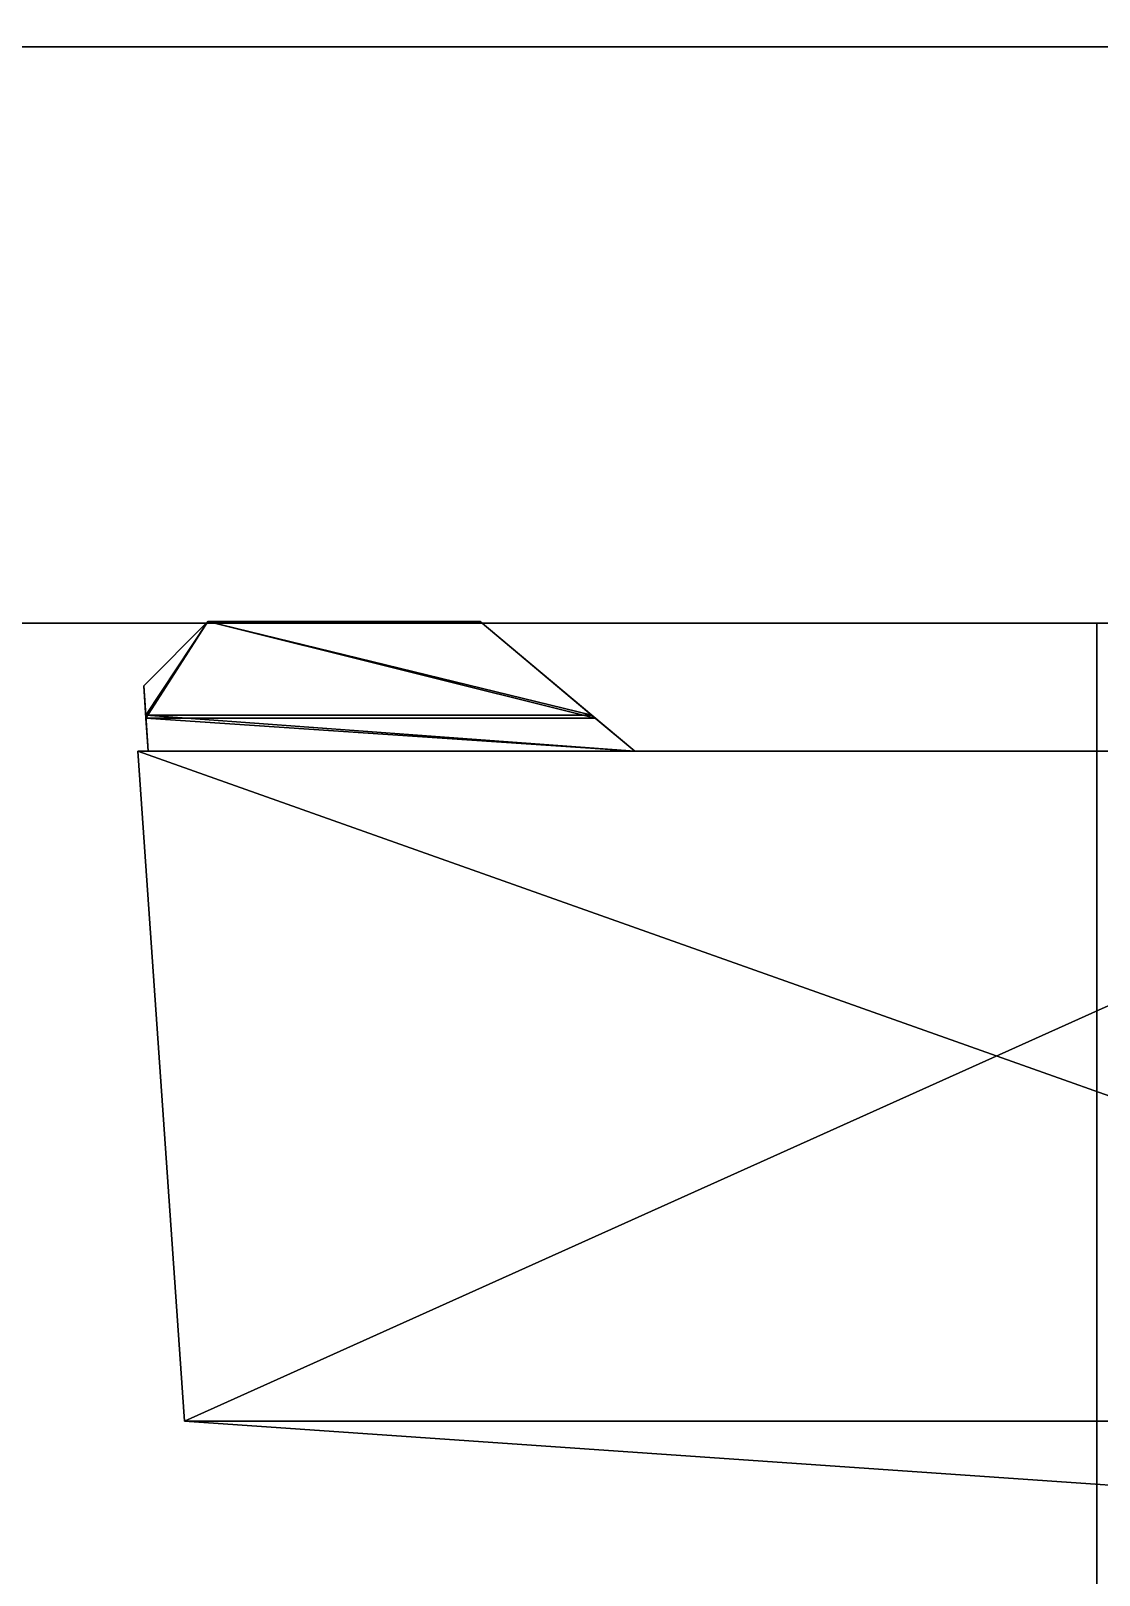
# Model space of a CAD drawing. Extents: x 0 to 2775, y -2341 to 0.
# Drawn here: x 624.71 to 658.07, y -238.74 to -190.5 of the extents above; entities that cross this region are included whole.
import ezdxf

# ---------------------------------------------------------------- set-up
doc = ezdxf.new("R2010")
doc.units = 0
for name, color, linetype in [('LAYER0', 7, 'CONTINUOUS'), ('LAYER10', 7, 'CONTINUOUS'), ('LAYER153', 7, 'CONTINUOUS'), ('LAYER24', 7, 'CONTINUOUS'), ('LAYER25', 7, 'CONTINUOUS'), ('LAYER30', 7, 'CONTINUOUS'), ('LAYER35', 7, 'CONTINUOUS'), ('LAYER40', 7, 'CONTINUOUS'), ('LAYER45', 7, 'CONTINUOUS'), ('LAYER51', 7, 'CONTINUOUS'), ('LAYER55', 253, 'CONTINUOUS'), ('LAYER58', 253, 'CONTINUOUS'), ('LAYER6', 7, 'CONTINUOUS'), ('LAYER61', 253, 'CONTINUOUS'), ('LAYER64', 253, 'CONTINUOUS'), ('LAYER67', 253, 'CONTINUOUS')]:
    doc.layers.add(name, color=color, linetype=linetype)

msp = doc.modelspace()

# ---------------------------------------------------------------- linework, layer by layer
at = {"layer": 'LAYER0', "invisible_edges": 1}
for points in [[(2775, 0), (18, -2341), (18, 0), (2775, 0)], [(18, -2341), (2775, 0), (2775, -2341), (18, -2341)], [(2775, -2341, 5), (18, 0, 5), (18, -2341, 5), (2775, -2341, 5)], [(18, 0, 5), (2775, -2341, 5), (2775, 0, 5), (18, 0, 5)]]:
    msp.add_3dface(points, dxfattribs=at)
at = {"layer": 'LAYER10', "invisible_edges": 1}
for points in [[(168, -838.334, 2464), (718, -209.0039, 2464), (168, -209.0039, 2464), (168, -838.334, 2464)], [(718, -209.0039, 2464), (168, -838.334, 2464), (718, -838.334, 2464), (718, -209.0039, 2464)], [(168, -209.0039, 2446), (718, -209.0039, 2464), (718, -209.0039, 2446), (168, -209.0039, 2446)], [(718, -209.0039, 2464), (168, -209.0039, 2446), (168, -209.0039, 2464), (718, -209.0039, 2464)], [(718, -838.334, 2446), (168, -209.0039, 2446), (718, -209.0039, 2446), (718, -838.334, 2446)], [(168, -209.0039, 2446), (718, -838.334, 2446), (168, -838.334, 2446), (168, -209.0039, 2446)]]:
    msp.add_3dface(points, dxfattribs=at)
at = {"layer": 'LAYER153', "invisible_edges": 1}
for points in [[(192.6, -209.0029, 1425), (658, -838.333, 1425), (192.6, -838.333, 1425), (192.6, -209.0029, 1425)], [(658, -838.333, 1425), (192.6, -209.0029, 1425), (658, -209.0029, 1425), (658, -838.333, 1425)], [(192.6, -209.0029, 1425), (658, -209.0029, 1443), (658, -209.0029, 1425), (192.6, -209.0029, 1425)], [(658, -209.0029, 1443), (192.6, -209.0029, 1425), (192.6, -209.0029, 1443), (658, -209.0029, 1443)], [(658, -209.0029, 1443), (192.6, -838.333, 1443), (658, -838.333, 1443), (658, -209.0029, 1443)], [(192.6, -838.333, 1443), (658, -209.0029, 1443), (192.6, -209.0029, 1443), (192.6, -838.333, 1443)], [(658, -209.0029, 1443), (658, -838.333, 1425), (658, -209.0029, 1425), (658, -209.0029, 1443)], [(658, -838.333, 1425), (658, -209.0029, 1443), (658, -838.333, 1443), (658, -838.333, 1425)]]:
    msp.add_3dface(points, dxfattribs=at)
at = {"layer": 'LAYER24', "invisible_edges": 1}
for points in [[(192.6, -838.334, 2039), (658, -209.0039, 2039), (192.6, -209.0039, 2039), (192.6, -838.334, 2039)], [(658, -209.0039, 2039), (192.6, -838.334, 2039), (658, -838.334, 2039), (658, -209.0039, 2039)], [(192.6, -209.0039, 2021), (658, -209.0039, 2039), (658, -209.0039, 2021), (192.6, -209.0039, 2021)], [(658, -209.0039, 2039), (192.6, -209.0039, 2021), (192.6, -209.0039, 2039), (658, -209.0039, 2039)], [(658, -838.334, 2021), (192.6, -209.0039, 2021), (658, -209.0039, 2021), (658, -838.334, 2021)], [(192.6, -209.0039, 2021), (658, -838.334, 2021), (192.6, -838.334, 2021), (192.6, -209.0039, 2021)], [(658, -838.334, 2021), (658, -209.0039, 2039), (658, -838.334, 2039), (658, -838.334, 2021)], [(658, -209.0039, 2039), (658, -838.334, 2021), (658, -209.0039, 2021), (658, -209.0039, 2039)]]:
    msp.add_3dface(points, dxfattribs=at)
at = {"layer": 'LAYER25', "invisible_edges": 1}
for points in [[(192.6, -209.0039, 889), (658, -838.334, 889), (192.6, -838.334, 889), (192.6, -209.0039, 889)], [(658, -838.334, 889), (192.6, -209.0039, 889), (658, -209.0039, 889), (658, -838.334, 889)], [(192.6, -209.0039, 889), (658, -209.0039, 907), (658, -209.0039, 889), (192.6, -209.0039, 889)], [(658, -209.0039, 907), (192.6, -209.0039, 889), (192.6, -209.0039, 907), (658, -209.0039, 907)], [(658, -209.0039, 907), (192.6, -838.334, 907), (658, -838.334, 907), (658, -209.0039, 907)], [(192.6, -838.334, 907), (658, -209.0039, 907), (192.6, -209.0039, 907), (192.6, -838.334, 907)], [(658, -209.0039, 907), (658, -838.334, 889), (658, -209.0039, 889), (658, -209.0039, 907)], [(658, -838.334, 889), (658, -209.0039, 907), (658, -838.334, 907), (658, -838.334, 889)]]:
    msp.add_3dface(points, dxfattribs=at)
at = {"layer": 'LAYER30', "invisible_edges": 1}
for points in [[(192.6, -209.0039, 353), (658, -838.334, 353), (192.6, -838.334, 353), (192.6, -209.0039, 353)], [(658, -838.334, 353), (192.6, -209.0039, 353), (658, -209.0039, 353), (658, -838.334, 353)], [(192.6, -209.0039, 353), (658, -209.0039, 371), (658, -209.0039, 353), (192.6, -209.0039, 353)], [(658, -209.0039, 371), (192.6, -209.0039, 353), (192.6, -209.0039, 371), (658, -209.0039, 371)], [(658, -209.0039, 371), (192.6, -838.334, 371), (658, -838.334, 371), (658, -209.0039, 371)], [(192.6, -838.334, 371), (658, -209.0039, 371), (192.6, -209.0039, 371), (192.6, -838.334, 371)], [(658, -209.0039, 371), (658, -838.334, 353), (658, -209.0039, 353), (658, -209.0039, 371)], [(658, -838.334, 353), (658, -209.0039, 371), (658, -838.334, 371), (658, -838.334, 353)]]:
    msp.add_3dface(points, dxfattribs=at)
at = {"layer": 'LAYER35', "invisible_edges": 1}
for points in [[(192.6, -209.0039, 621), (658, -838.334, 621), (192.6, -838.334, 621), (192.6, -209.0039, 621)], [(658, -838.334, 621), (192.6, -209.0039, 621), (658, -209.0039, 621), (658, -838.334, 621)], [(192.6, -209.0039, 621), (658, -209.0039, 639), (658, -209.0039, 621), (192.6, -209.0039, 621)], [(658, -209.0039, 639), (192.6, -209.0039, 621), (192.6, -209.0039, 639), (658, -209.0039, 639)], [(658, -209.0039, 639), (192.6, -838.334, 639), (658, -838.334, 639), (658, -209.0039, 639)], [(192.6, -838.334, 639), (658, -209.0039, 639), (192.6, -209.0039, 639), (192.6, -838.334, 639)], [(658, -209.0039, 639), (658, -838.334, 621), (658, -209.0039, 621), (658, -209.0039, 639)], [(658, -838.334, 621), (658, -209.0039, 639), (658, -838.334, 639), (658, -838.334, 621)]]:
    msp.add_3dface(points, dxfattribs=at)
at = {"layer": 'LAYER40', "invisible_edges": 1}
for points in [[(192.6, -209.0039, 1157), (658, -838.334, 1157), (192.6, -838.334, 1157), (192.6, -209.0039, 1157)], [(658, -838.334, 1157), (192.6, -209.0039, 1157), (658, -209.0039, 1157), (658, -838.334, 1157)], [(192.6, -209.0039, 1157), (658, -209.0039, 1175), (658, -209.0039, 1157), (192.6, -209.0039, 1157)], [(658, -209.0039, 1175), (192.6, -209.0039, 1157), (192.6, -209.0039, 1175), (658, -209.0039, 1175)], [(658, -209.0039, 1175), (192.6, -838.334, 1175), (658, -838.334, 1175), (658, -209.0039, 1175)], [(192.6, -838.334, 1175), (658, -209.0039, 1175), (192.6, -209.0039, 1175), (192.6, -838.334, 1175)], [(658, -209.0039, 1175), (658, -838.334, 1157), (658, -209.0039, 1157), (658, -209.0039, 1175)], [(658, -838.334, 1157), (658, -209.0039, 1175), (658, -838.334, 1175), (658, -838.334, 1157)]]:
    msp.add_3dface(points, dxfattribs=at)
at = {"layer": 'LAYER45', "invisible_edges": 1}
for points in [[(192.6, -209.0039, 1693), (658, -838.334, 1693), (192.6, -838.334, 1693), (192.6, -209.0039, 1693)], [(658, -838.334, 1693), (192.6, -209.0039, 1693), (658, -209.0039, 1693), (658, -838.334, 1693)], [(192.6, -209.0039, 1693), (658, -209.0039, 1711), (658, -209.0039, 1693), (192.6, -209.0039, 1693)], [(658, -209.0039, 1711), (192.6, -209.0039, 1693), (192.6, -209.0039, 1711), (658, -209.0039, 1711)], [(658, -209.0039, 1711), (192.6, -838.334, 1711), (658, -838.334, 1711), (658, -209.0039, 1711)], [(192.6, -838.334, 1711), (658, -209.0039, 1711), (192.6, -209.0039, 1711), (192.6, -838.334, 1711)], [(658, -209.0039, 1711), (658, -838.334, 1693), (658, -209.0039, 1693), (658, -209.0039, 1711)], [(658, -838.334, 1693), (658, -209.0039, 1711), (658, -838.334, 1711), (658, -838.334, 1693)]]:
    msp.add_3dface(points, dxfattribs=at)
at = {"layer": 'LAYER51', "invisible_edges": 1}
for points in [[(168, -209.0039, 85), (718, -838.334, 85), (168, -838.334, 85), (168, -209.0039, 85)], [(718, -838.334, 85), (168, -209.0039, 85), (718, -209.0039, 85), (718, -838.334, 85)], [(168, -209.0039, 85), (718, -209.0039, 103), (718, -209.0039, 85), (168, -209.0039, 85)], [(718, -209.0039, 103), (168, -209.0039, 85), (168, -209.0039, 103), (718, -209.0039, 103)], [(718, -209.0039, 103), (168, -838.334, 103), (718, -838.334, 103), (718, -209.0039, 103)], [(168, -838.334, 103), (718, -209.0039, 103), (168, -209.0039, 103), (168, -838.334, 103)]]:
    msp.add_3dface(points, dxfattribs=at)
at = {"layer": 'LAYER55'}
for points in [[(628.2313, -210.9529, 197.125), (628.2977, -211.9712, 197.125), (630.2313, -208.9529, 197.125), (628.2313, -210.9529, 197.125)], [(628.2313, -210.9529, 196.525), (630.2313, -208.9529, 196.525), (628.2913, -211.8789, 196.525), (628.2313, -210.9529, 196.525)], [(628.2977, -211.9712, 178.875), (628.2313, -210.9529, 178.875), (630.2313, -208.9529, 178.875), (628.2977, -211.9712, 178.875)], [(630.2313, -208.9529, 179.475), (628.2313, -210.9529, 179.475), (628.2913, -211.8789, 179.475), (630.2313, -208.9529, 179.475)], [(630.2313, -208.9529, 196.525), (628.2313, -210.9529, 196.525), (630.2313, -208.9529, 197.125), (630.2313, -208.9529, 196.525)], [(630.2313, -208.9529, 197.125), (628.2313, -210.9529, 196.525), (628.2313, -210.9529, 197.125), (630.2313, -208.9529, 197.125)], [(628.2313, -210.9529, 179.475), (630.2313, -208.9529, 179.475), (630.2313, -208.9529, 178.875), (628.2313, -210.9529, 179.475)], [(628.2313, -210.9529, 179.475), (630.2313, -208.9529, 178.875), (628.2313, -210.9529, 178.875), (628.2313, -210.9529, 179.475)], [(630.2313, -208.9529, 196.525), (642.2256, -211.8789, 196.525), (628.2913, -211.8789, 196.525), (630.2313, -208.9529, 196.525)], [(642.2256, -211.8789, 179.475), (630.2313, -208.9529, 179.475), (628.2913, -211.8789, 179.475), (642.2256, -211.8789, 179.475)], [(642.3356, -211.9712, 197.125), (630.2313, -208.9529, 197.125), (628.2977, -211.9712, 197.125), (642.3356, -211.9712, 197.125)], [(630.2313, -208.9529, 178.875), (642.3356, -211.9712, 178.875), (628.2977, -211.9712, 178.875), (630.2313, -208.9529, 178.875)], [(642.3356, -211.9712, 197.125), (638.7384, -208.9529, 197.125), (630.2313, -208.9529, 197.125), (642.3356, -211.9712, 197.125)], [(638.7384, -208.9529, 196.525), (630.2313, -208.9529, 196.525), (630.2313, -208.9529, 197.125), (638.7384, -208.9529, 196.525)], [(638.7384, -208.9529, 196.525), (630.2313, -208.9529, 197.125), (638.7384, -208.9529, 197.125), (638.7384, -208.9529, 196.525)], [(638.7384, -208.9529, 196.525), (642.2256, -211.8789, 196.525), (630.2313, -208.9529, 196.525), (638.7384, -208.9529, 196.525)], [(638.7384, -208.9529, 178.875), (642.3356, -211.9712, 178.875), (630.2313, -208.9529, 178.875), (638.7384, -208.9529, 178.875)], [(630.2313, -208.9529, 179.475), (638.7384, -208.9529, 179.475), (630.2313, -208.9529, 178.875), (630.2313, -208.9529, 179.475)], [(630.2313, -208.9529, 178.875), (638.7384, -208.9529, 179.475), (638.7384, -208.9529, 178.875), (630.2313, -208.9529, 178.875)], [(642.2256, -211.8789, 179.475), (638.7384, -208.9529, 179.475), (630.2313, -208.9529, 179.475), (642.2256, -211.8789, 179.475)], [(642.2256, -211.8789, 196.525), (638.7384, -208.9529, 196.525), (638.7384, -208.9529, 197.125), (642.2256, -211.8789, 196.525)], [(642.2256, -211.8789, 196.525), (638.7384, -208.9529, 197.125), (642.3356, -211.9712, 197.125), (642.2256, -211.8789, 196.525)], [(638.7384, -208.9529, 179.475), (642.2256, -211.8789, 179.475), (638.7384, -208.9529, 178.875), (638.7384, -208.9529, 179.475)], [(638.7384, -208.9529, 178.875), (642.2256, -211.8789, 179.475), (642.3356, -211.9712, 178.875), (638.7384, -208.9529, 178.875)], [(628.2313, -210.9529, 196.525), (628.2913, -211.8789, 196.525), (628.2313, -210.9529, 197.125), (628.2313, -210.9529, 196.525)], [(628.2313, -210.9529, 197.125), (628.2913, -211.8789, 196.525), (628.2977, -211.9712, 197.125), (628.2313, -210.9529, 197.125)], [(628.2913, -211.8789, 179.475), (628.2313, -210.9529, 179.475), (628.2313, -210.9529, 178.875), (628.2913, -211.8789, 179.475)], [(628.2913, -211.8789, 179.475), (628.2313, -210.9529, 178.875), (628.2977, -211.9712, 178.875), (628.2913, -211.8789, 179.475)], [(628.3699, -213.0029, 196.1709), (628.2977, -211.9712, 197.125), (628.2913, -211.8789, 196.525), (628.3699, -213.0029, 196.1709)], [(642.2256, -211.8789, 196.525), (643.5651, -213.0029, 196.1709), (628.2913, -211.8789, 196.525), (642.2256, -211.8789, 196.525)], [(628.2913, -211.8789, 196.525), (643.5651, -213.0029, 196.1709), (628.3699, -213.0029, 196.1709), (628.2913, -211.8789, 196.525)], [(628.2977, -211.9712, 178.875), (628.3699, -213.0029, 179.8291), (628.2913, -211.8789, 179.475), (628.2977, -211.9712, 178.875)], [(643.5651, -213.0029, 179.8291), (642.2256, -211.8789, 179.475), (628.2913, -211.8789, 179.475), (643.5651, -213.0029, 179.8291)], [(643.5651, -213.0029, 179.8291), (628.2913, -211.8789, 179.475), (628.3699, -213.0029, 179.8291), (643.5651, -213.0029, 179.8291)], [(628.3699, -213.0029, 196.8), (643.5651, -213.0029, 196.8), (628.2977, -211.9712, 197.125), (628.3699, -213.0029, 196.8)], [(628.2977, -211.9712, 197.125), (643.5651, -213.0029, 196.8), (642.3356, -211.9712, 197.125), (628.2977, -211.9712, 197.125)], [(628.3699, -213.0029, 196.1709), (628.3699, -213.0029, 196.8), (628.2977, -211.9712, 197.125), (628.3699, -213.0029, 196.1709)], [(643.5651, -213.0029, 179.2), (628.3699, -213.0029, 179.2), (628.2977, -211.9712, 178.875), (643.5651, -213.0029, 179.2)], [(643.5651, -213.0029, 179.2), (628.2977, -211.9712, 178.875), (642.3356, -211.9712, 178.875), (643.5651, -213.0029, 179.2)], [(628.3699, -213.0029, 179.2), (628.3699, -213.0029, 179.8291), (628.2977, -211.9712, 178.875), (628.3699, -213.0029, 179.2)], [(643.5651, -213.0029, 196.1709), (642.2256, -211.8789, 196.525), (642.3356, -211.9712, 197.125), (643.5651, -213.0029, 196.1709)], [(642.2256, -211.8789, 179.475), (643.5651, -213.0029, 179.8291), (642.3356, -211.9712, 178.875), (642.2256, -211.8789, 179.475)], [(643.5651, -213.0029, 196.1709), (642.3356, -211.9712, 197.125), (643.5651, -213.0029, 196.8), (643.5651, -213.0029, 196.1709)], [(642.3356, -211.9712, 178.875), (643.5651, -213.0029, 179.8291), (643.5651, -213.0029, 179.2), (642.3356, -211.9712, 178.875)], [(628.0424, -213.0029, 196.8), (629.5056, -233.9285, 196.8), (687.011, -233.9285, 196.8), (628.0424, -213.0029, 196.8)], [(628.0424, -213.0029, 196.8), (687.011, -233.9285, 196.8), (676.0402, -213.0029, 196.8), (628.0424, -213.0029, 196.8)], [(628.0424, -213.0029, 179.2), (628.0424, -213.0029, 196.8), (676.0402, -213.0029, 196.8), (628.0424, -213.0029, 179.2)], [(628.0424, -213.0029, 179.2), (676.0402, -213.0029, 196.8), (676.0402, -213.0029, 179.2), (628.0424, -213.0029, 179.2)], [(628.0424, -213.0029, 179.2), (629.5056, -233.9285, 179.2), (628.0424, -213.0029, 196.8), (628.0424, -213.0029, 179.2)], [(628.0424, -213.0029, 196.8), (629.5056, -233.9285, 179.2), (629.5056, -233.9285, 196.8), (628.0424, -213.0029, 196.8)], [(629.5056, -233.9285, 179.2), (628.0424, -213.0029, 179.2), (676.0402, -213.0029, 179.2), (629.5056, -233.9285, 179.2)], [(629.5056, -233.9285, 179.2), (676.0402, -213.0029, 179.2), (687.011, -233.9285, 179.2), (629.5056, -233.9285, 179.2)], [(687.011, -233.9285, 180.6), (687.011, -237.9028, 180.6), (629.5056, -233.9285, 180.6), (687.011, -233.9285, 180.6)], [(687.011, -237.9028, 195.4), (687.011, -233.9285, 195.4), (629.5056, -233.9285, 195.4), (687.011, -237.9028, 195.4)], [(687.011, -237.9028, 195.4), (629.5056, -233.9285, 195.4), (629.5056, -233.9285, 180.6), (687.011, -237.9028, 195.4)], [(687.011, -237.9028, 195.4), (629.5056, -233.9285, 180.6), (687.011, -237.9028, 180.6), (687.011, -237.9028, 195.4)], [(687.011, -233.9285, 179.2), (687.011, -233.9285, 180.6), (629.5056, -233.9285, 180.6), (687.011, -233.9285, 179.2)], [(687.011, -233.9285, 179.2), (629.5056, -233.9285, 180.6), (629.5056, -233.9285, 179.2), (687.011, -233.9285, 179.2)], [(629.5056, -233.9285, 196.8), (629.5056, -233.9285, 195.4), (687.011, -233.9285, 196.8), (629.5056, -233.9285, 196.8)], [(687.011, -233.9285, 196.8), (629.5056, -233.9285, 195.4), (687.011, -233.9285, 195.4), (687.011, -233.9285, 196.8)]]:
    msp.add_3dface(points, dxfattribs=at)
at = {"layer": 'LAYER58'}
for points in [[(628.2313, -210.9529, 740.625), (628.2977, -211.9712, 740.625), (630.2313, -208.9529, 740.625), (628.2313, -210.9529, 740.625)], [(628.2313, -210.9529, 740.025), (630.2313, -208.9529, 740.025), (628.2913, -211.8789, 740.025), (628.2313, -210.9529, 740.025)], [(628.2977, -211.9712, 722.375), (628.2313, -210.9529, 722.375), (630.2313, -208.9529, 722.375), (628.2977, -211.9712, 722.375)], [(630.2313, -208.9529, 722.975), (628.2313, -210.9529, 722.975), (628.2913, -211.8789, 722.975), (630.2313, -208.9529, 722.975)], [(630.2313, -208.9529, 740.025), (628.2313, -210.9529, 740.025), (630.2313, -208.9529, 740.625), (630.2313, -208.9529, 740.025)], [(630.2313, -208.9529, 740.625), (628.2313, -210.9529, 740.025), (628.2313, -210.9529, 740.625), (630.2313, -208.9529, 740.625)], [(628.2313, -210.9529, 722.975), (630.2313, -208.9529, 722.975), (630.2313, -208.9529, 722.375), (628.2313, -210.9529, 722.975)], [(628.2313, -210.9529, 722.975), (630.2313, -208.9529, 722.375), (628.2313, -210.9529, 722.375), (628.2313, -210.9529, 722.975)], [(630.2313, -208.9529, 740.025), (642.2256, -211.8789, 740.025), (628.2913, -211.8789, 740.025), (630.2313, -208.9529, 740.025)], [(642.2256, -211.8789, 722.975), (630.2313, -208.9529, 722.975), (628.2913, -211.8789, 722.975), (642.2256, -211.8789, 722.975)], [(642.3356, -211.9712, 740.625), (630.2313, -208.9529, 740.625), (628.2977, -211.9712, 740.625), (642.3356, -211.9712, 740.625)], [(630.2313, -208.9529, 722.375), (642.3356, -211.9712, 722.375), (628.2977, -211.9712, 722.375), (630.2313, -208.9529, 722.375)], [(642.3356, -211.9712, 740.625), (638.7384, -208.9529, 740.625), (630.2313, -208.9529, 740.625), (642.3356, -211.9712, 740.625)], [(638.7384, -208.9529, 740.025), (630.2313, -208.9529, 740.025), (630.2313, -208.9529, 740.625), (638.7384, -208.9529, 740.025)], [(638.7384, -208.9529, 740.025), (630.2313, -208.9529, 740.625), (638.7384, -208.9529, 740.625), (638.7384, -208.9529, 740.025)], [(638.7384, -208.9529, 740.025), (642.2256, -211.8789, 740.025), (630.2313, -208.9529, 740.025), (638.7384, -208.9529, 740.025)], [(638.7384, -208.9529, 722.375), (642.3356, -211.9712, 722.375), (630.2313, -208.9529, 722.375), (638.7384, -208.9529, 722.375)], [(630.2313, -208.9529, 722.975), (638.7384, -208.9529, 722.975), (630.2313, -208.9529, 722.375), (630.2313, -208.9529, 722.975)], [(630.2313, -208.9529, 722.375), (638.7384, -208.9529, 722.975), (638.7384, -208.9529, 722.375), (630.2313, -208.9529, 722.375)], [(642.2256, -211.8789, 722.975), (638.7384, -208.9529, 722.975), (630.2313, -208.9529, 722.975), (642.2256, -211.8789, 722.975)], [(642.2256, -211.8789, 740.025), (638.7384, -208.9529, 740.025), (638.7384, -208.9529, 740.625), (642.2256, -211.8789, 740.025)], [(642.2256, -211.8789, 740.025), (638.7384, -208.9529, 740.625), (642.3356, -211.9712, 740.625), (642.2256, -211.8789, 740.025)], [(638.7384, -208.9529, 722.975), (642.2256, -211.8789, 722.975), (638.7384, -208.9529, 722.375), (638.7384, -208.9529, 722.975)], [(638.7384, -208.9529, 722.375), (642.2256, -211.8789, 722.975), (642.3356, -211.9712, 722.375), (638.7384, -208.9529, 722.375)], [(628.2313, -210.9529, 740.025), (628.2913, -211.8789, 740.025), (628.2313, -210.9529, 740.625), (628.2313, -210.9529, 740.025)], [(628.2313, -210.9529, 740.625), (628.2913, -211.8789, 740.025), (628.2977, -211.9712, 740.625), (628.2313, -210.9529, 740.625)], [(628.2913, -211.8789, 722.975), (628.2313, -210.9529, 722.975), (628.2313, -210.9529, 722.375), (628.2913, -211.8789, 722.975)], [(628.2913, -211.8789, 722.975), (628.2313, -210.9529, 722.375), (628.2977, -211.9712, 722.375), (628.2913, -211.8789, 722.975)], [(628.3699, -213.0029, 739.671), (628.2977, -211.9712, 740.625), (628.2913, -211.8789, 740.025), (628.3699, -213.0029, 739.671)], [(642.2256, -211.8789, 740.025), (643.5651, -213.0029, 739.671), (628.2913, -211.8789, 740.025), (642.2256, -211.8789, 740.025)], [(628.2913, -211.8789, 740.025), (643.5651, -213.0029, 739.671), (628.3699, -213.0029, 739.671), (628.2913, -211.8789, 740.025)], [(628.2977, -211.9712, 722.375), (628.3699, -213.0029, 723.329), (628.2913, -211.8789, 722.975), (628.2977, -211.9712, 722.375)], [(643.5651, -213.0029, 723.329), (642.2256, -211.8789, 722.975), (628.2913, -211.8789, 722.975), (643.5651, -213.0029, 723.329)], [(643.5651, -213.0029, 723.329), (628.2913, -211.8789, 722.975), (628.3699, -213.0029, 723.329), (643.5651, -213.0029, 723.329)], [(628.3699, -213.0029, 740.3), (643.5651, -213.0029, 740.3), (628.2977, -211.9712, 740.625), (628.3699, -213.0029, 740.3)], [(628.2977, -211.9712, 740.625), (643.5651, -213.0029, 740.3), (642.3356, -211.9712, 740.625), (628.2977, -211.9712, 740.625)], [(628.3699, -213.0029, 739.671), (628.3699, -213.0029, 740.3), (628.2977, -211.9712, 740.625), (628.3699, -213.0029, 739.671)], [(643.5651, -213.0029, 722.7), (628.3699, -213.0029, 722.7), (628.2977, -211.9712, 722.375), (643.5651, -213.0029, 722.7)], [(643.5651, -213.0029, 722.7), (628.2977, -211.9712, 722.375), (642.3356, -211.9712, 722.375), (643.5651, -213.0029, 722.7)], [(628.3699, -213.0029, 722.7), (628.3699, -213.0029, 723.329), (628.2977, -211.9712, 722.375), (628.3699, -213.0029, 722.7)], [(643.5651, -213.0029, 739.671), (642.2256, -211.8789, 740.025), (642.3356, -211.9712, 740.625), (643.5651, -213.0029, 739.671)], [(642.2256, -211.8789, 722.975), (643.5651, -213.0029, 723.329), (642.3356, -211.9712, 722.375), (642.2256, -211.8789, 722.975)], [(643.5651, -213.0029, 739.671), (642.3356, -211.9712, 740.625), (643.5651, -213.0029, 740.3), (643.5651, -213.0029, 739.671)], [(642.3356, -211.9712, 722.375), (643.5651, -213.0029, 723.329), (643.5651, -213.0029, 722.7), (642.3356, -211.9712, 722.375)], [(628.0424, -213.0029, 740.3), (629.5056, -233.9285, 740.3), (687.011, -233.9285, 740.3), (628.0424, -213.0029, 740.3)], [(628.0424, -213.0029, 740.3), (687.011, -233.9285, 740.3), (676.0402, -213.0029, 740.3), (628.0424, -213.0029, 740.3)], [(628.0424, -213.0029, 722.7), (628.0424, -213.0029, 740.3), (676.0402, -213.0029, 740.3), (628.0424, -213.0029, 722.7)], [(628.0424, -213.0029, 722.7), (676.0402, -213.0029, 740.3), (676.0402, -213.0029, 722.7), (628.0424, -213.0029, 722.7)], [(628.0424, -213.0029, 722.7), (629.5056, -233.9285, 722.7), (628.0424, -213.0029, 740.3), (628.0424, -213.0029, 722.7)], [(628.0424, -213.0029, 740.3), (629.5056, -233.9285, 722.7), (629.5056, -233.9285, 740.3), (628.0424, -213.0029, 740.3)], [(629.5056, -233.9285, 722.7), (628.0424, -213.0029, 722.7), (676.0402, -213.0029, 722.7), (629.5056, -233.9285, 722.7)], [(629.5056, -233.9285, 722.7), (676.0402, -213.0029, 722.7), (687.011, -233.9285, 722.7), (629.5056, -233.9285, 722.7)], [(687.011, -233.9285, 724.1), (687.011, -237.9028, 724.1), (629.5056, -233.9285, 724.1), (687.011, -233.9285, 724.1)], [(687.011, -237.9028, 738.9), (687.011, -233.9285, 738.9), (629.5056, -233.9285, 738.9), (687.011, -237.9028, 738.9)], [(687.011, -237.9028, 738.9), (629.5056, -233.9285, 738.9), (629.5056, -233.9285, 724.1), (687.011, -237.9028, 738.9)], [(687.011, -237.9028, 738.9), (629.5056, -233.9285, 724.1), (687.011, -237.9028, 724.1), (687.011, -237.9028, 738.9)], [(687.011, -233.9285, 722.7), (687.011, -233.9285, 724.1), (629.5056, -233.9285, 724.1), (687.011, -233.9285, 722.7)], [(687.011, -233.9285, 722.7), (629.5056, -233.9285, 724.1), (629.5056, -233.9285, 722.7), (687.011, -233.9285, 722.7)], [(629.5056, -233.9285, 740.3), (629.5056, -233.9285, 738.9), (687.011, -233.9285, 740.3), (629.5056, -233.9285, 740.3)], [(687.011, -233.9285, 740.3), (629.5056, -233.9285, 738.9), (687.011, -233.9285, 738.9), (687.011, -233.9285, 740.3)]]:
    msp.add_3dface(points, dxfattribs=at)
at = {"layer": 'LAYER6', "invisible_edges": 1}
for points in [[(168, -209, 5), (718, -191, 5), (718, -209, 5), (168, -209, 5)], [(718, -191, 5), (168, -209, 5), (168, -191, 5), (718, -191, 5)], [(168, -191, 2465), (718, -209, 2465), (718, -191, 2465), (168, -191, 2465)], [(718, -209, 2465), (168, -191, 2465), (168, -209, 2465), (718, -209, 2465)], [(718, -191, 5), (168, -191, 2465), (718, -191, 2465), (718, -191, 5)], [(168, -191, 2465), (718, -191, 5), (168, -191, 5), (168, -191, 2465)], [(168, -209, 5), (718, -209, 2465), (168, -209, 2465), (168, -209, 5)], [(718, -209, 2465), (168, -209, 5), (718, -209, 5), (718, -209, 2465)]]:
    msp.add_3dface(points, dxfattribs=at)
at = {"layer": 'LAYER61'}
for points in [[(628.2313, -210.9529, 1284.125), (628.2977, -211.9712, 1284.125), (630.2313, -208.9529, 1284.125), (628.2313, -210.9529, 1284.125)], [(628.2313, -210.9529, 1283.525), (630.2313, -208.9529, 1283.525), (628.2913, -211.8789, 1283.525), (628.2313, -210.9529, 1283.525)], [(628.2977, -211.9712, 1265.875), (628.2313, -210.9529, 1265.875), (630.2313, -208.9529, 1265.875), (628.2977, -211.9712, 1265.875)], [(630.2313, -208.9529, 1266.475), (628.2313, -210.9529, 1266.475), (628.2913, -211.8789, 1266.475), (630.2313, -208.9529, 1266.475)], [(630.2313, -208.9529, 1283.525), (628.2313, -210.9529, 1283.525), (630.2313, -208.9529, 1284.125), (630.2313, -208.9529, 1283.525)], [(630.2313, -208.9529, 1284.125), (628.2313, -210.9529, 1283.525), (628.2313, -210.9529, 1284.125), (630.2313, -208.9529, 1284.125)], [(628.2313, -210.9529, 1266.475), (630.2313, -208.9529, 1266.475), (630.2313, -208.9529, 1265.875), (628.2313, -210.9529, 1266.475)], [(628.2313, -210.9529, 1266.475), (630.2313, -208.9529, 1265.875), (628.2313, -210.9529, 1265.875), (628.2313, -210.9529, 1266.475)], [(630.2313, -208.9529, 1283.525), (642.2256, -211.8789, 1283.525), (628.2913, -211.8789, 1283.525), (630.2313, -208.9529, 1283.525)], [(642.2256, -211.8789, 1266.475), (630.2313, -208.9529, 1266.475), (628.2913, -211.8789, 1266.475), (642.2256, -211.8789, 1266.475)], [(642.3356, -211.9712, 1284.125), (630.2313, -208.9529, 1284.125), (628.2977, -211.9712, 1284.125), (642.3356, -211.9712, 1284.125)], [(630.2313, -208.9529, 1265.875), (642.3356, -211.9712, 1265.875), (628.2977, -211.9712, 1265.875), (630.2313, -208.9529, 1265.875)], [(642.3356, -211.9712, 1284.125), (638.7384, -208.9529, 1284.125), (630.2313, -208.9529, 1284.125), (642.3356, -211.9712, 1284.125)], [(638.7384, -208.9529, 1283.525), (630.2313, -208.9529, 1283.525), (630.2313, -208.9529, 1284.125), (638.7384, -208.9529, 1283.525)], [(638.7384, -208.9529, 1283.525), (630.2313, -208.9529, 1284.125), (638.7384, -208.9529, 1284.125), (638.7384, -208.9529, 1283.525)], [(638.7384, -208.9529, 1283.525), (642.2256, -211.8789, 1283.525), (630.2313, -208.9529, 1283.525), (638.7384, -208.9529, 1283.525)], [(638.7384, -208.9529, 1265.875), (642.3356, -211.9712, 1265.875), (630.2313, -208.9529, 1265.875), (638.7384, -208.9529, 1265.875)], [(630.2313, -208.9529, 1266.475), (638.7384, -208.9529, 1266.475), (630.2313, -208.9529, 1265.875), (630.2313, -208.9529, 1266.475)], [(630.2313, -208.9529, 1265.875), (638.7384, -208.9529, 1266.475), (638.7384, -208.9529, 1265.875), (630.2313, -208.9529, 1265.875)], [(642.2256, -211.8789, 1266.475), (638.7384, -208.9529, 1266.475), (630.2313, -208.9529, 1266.475), (642.2256, -211.8789, 1266.475)], [(642.2256, -211.8789, 1283.525), (638.7384, -208.9529, 1283.525), (638.7384, -208.9529, 1284.125), (642.2256, -211.8789, 1283.525)], [(642.2256, -211.8789, 1283.525), (638.7384, -208.9529, 1284.125), (642.3356, -211.9712, 1284.125), (642.2256, -211.8789, 1283.525)], [(638.7384, -208.9529, 1266.475), (642.2256, -211.8789, 1266.475), (638.7384, -208.9529, 1265.875), (638.7384, -208.9529, 1266.475)], [(638.7384, -208.9529, 1265.875), (642.2256, -211.8789, 1266.475), (642.3356, -211.9712, 1265.875), (638.7384, -208.9529, 1265.875)], [(628.2313, -210.9529, 1283.525), (628.2913, -211.8789, 1283.525), (628.2313, -210.9529, 1284.125), (628.2313, -210.9529, 1283.525)], [(628.2313, -210.9529, 1284.125), (628.2913, -211.8789, 1283.525), (628.2977, -211.9712, 1284.125), (628.2313, -210.9529, 1284.125)], [(628.2913, -211.8789, 1266.475), (628.2313, -210.9529, 1266.475), (628.2313, -210.9529, 1265.875), (628.2913, -211.8789, 1266.475)], [(628.2913, -211.8789, 1266.475), (628.2313, -210.9529, 1265.875), (628.2977, -211.9712, 1265.875), (628.2913, -211.8789, 1266.475)], [(628.3699, -213.0029, 1283.171), (628.2977, -211.9712, 1284.125), (628.2913, -211.8789, 1283.525), (628.3699, -213.0029, 1283.171)], [(642.2256, -211.8789, 1283.525), (643.5651, -213.0029, 1283.171), (628.2913, -211.8789, 1283.525), (642.2256, -211.8789, 1283.525)], [(628.2913, -211.8789, 1283.525), (643.5651, -213.0029, 1283.171), (628.3699, -213.0029, 1283.171), (628.2913, -211.8789, 1283.525)], [(628.2977, -211.9712, 1265.875), (628.3699, -213.0029, 1266.829), (628.2913, -211.8789, 1266.475), (628.2977, -211.9712, 1265.875)], [(643.5651, -213.0029, 1266.829), (642.2256, -211.8789, 1266.475), (628.2913, -211.8789, 1266.475), (643.5651, -213.0029, 1266.829)], [(643.5651, -213.0029, 1266.829), (628.2913, -211.8789, 1266.475), (628.3699, -213.0029, 1266.829), (643.5651, -213.0029, 1266.829)], [(628.3699, -213.0029, 1283.8), (643.5651, -213.0029, 1283.8), (628.2977, -211.9712, 1284.125), (628.3699, -213.0029, 1283.8)], [(628.2977, -211.9712, 1284.125), (643.5651, -213.0029, 1283.8), (642.3356, -211.9712, 1284.125), (628.2977, -211.9712, 1284.125)], [(628.3699, -213.0029, 1283.171), (628.3699, -213.0029, 1283.8), (628.2977, -211.9712, 1284.125), (628.3699, -213.0029, 1283.171)], [(643.5651, -213.0029, 1266.2), (628.3699, -213.0029, 1266.2), (628.2977, -211.9712, 1265.875), (643.5651, -213.0029, 1266.2)], [(643.5651, -213.0029, 1266.2), (628.2977, -211.9712, 1265.875), (642.3356, -211.9712, 1265.875), (643.5651, -213.0029, 1266.2)], [(628.3699, -213.0029, 1266.2), (628.3699, -213.0029, 1266.829), (628.2977, -211.9712, 1265.875), (628.3699, -213.0029, 1266.2)], [(643.5651, -213.0029, 1283.171), (642.2256, -211.8789, 1283.525), (642.3356, -211.9712, 1284.125), (643.5651, -213.0029, 1283.171)], [(642.2256, -211.8789, 1266.475), (643.5651, -213.0029, 1266.829), (642.3356, -211.9712, 1265.875), (642.2256, -211.8789, 1266.475)], [(643.5651, -213.0029, 1283.171), (642.3356, -211.9712, 1284.125), (643.5651, -213.0029, 1283.8), (643.5651, -213.0029, 1283.171)], [(642.3356, -211.9712, 1265.875), (643.5651, -213.0029, 1266.829), (643.5651, -213.0029, 1266.2), (642.3356, -211.9712, 1265.875)], [(628.0424, -213.0029, 1283.8), (629.5056, -233.9285, 1283.8), (687.011, -233.9285, 1283.8), (628.0424, -213.0029, 1283.8)], [(628.0424, -213.0029, 1283.8), (687.011, -233.9285, 1283.8), (676.0402, -213.0029, 1283.8), (628.0424, -213.0029, 1283.8)], [(628.0424, -213.0029, 1266.2), (628.0424, -213.0029, 1283.8), (676.0402, -213.0029, 1283.8), (628.0424, -213.0029, 1266.2)], [(628.0424, -213.0029, 1266.2), (676.0402, -213.0029, 1283.8), (676.0402, -213.0029, 1266.2), (628.0424, -213.0029, 1266.2)], [(628.0424, -213.0029, 1266.2), (629.5056, -233.9285, 1266.2), (628.0424, -213.0029, 1283.8), (628.0424, -213.0029, 1266.2)], [(628.0424, -213.0029, 1283.8), (629.5056, -233.9285, 1266.2), (629.5056, -233.9285, 1283.8), (628.0424, -213.0029, 1283.8)], [(629.5056, -233.9285, 1266.2), (628.0424, -213.0029, 1266.2), (676.0402, -213.0029, 1266.2), (629.5056, -233.9285, 1266.2)], [(629.5056, -233.9285, 1266.2), (676.0402, -213.0029, 1266.2), (687.011, -233.9285, 1266.2), (629.5056, -233.9285, 1266.2)], [(687.011, -233.9285, 1267.6), (687.011, -237.9028, 1267.6), (629.5056, -233.9285, 1267.6), (687.011, -233.9285, 1267.6)], [(687.011, -237.9028, 1282.4), (687.011, -233.9285, 1282.4), (629.5056, -233.9285, 1282.4), (687.011, -237.9028, 1282.4)], [(687.011, -237.9028, 1282.4), (629.5056, -233.9285, 1282.4), (629.5056, -233.9285, 1267.6), (687.011, -237.9028, 1282.4)], [(687.011, -237.9028, 1282.4), (629.5056, -233.9285, 1267.6), (687.011, -237.9028, 1267.6), (687.011, -237.9028, 1282.4)], [(687.011, -233.9285, 1266.2), (687.011, -233.9285, 1267.6), (629.5056, -233.9285, 1267.6), (687.011, -233.9285, 1266.2)], [(687.011, -233.9285, 1266.2), (629.5056, -233.9285, 1267.6), (629.5056, -233.9285, 1266.2), (687.011, -233.9285, 1266.2)], [(629.5056, -233.9285, 1283.8), (629.5056, -233.9285, 1282.4), (687.011, -233.9285, 1283.8), (629.5056, -233.9285, 1283.8)], [(687.011, -233.9285, 1283.8), (629.5056, -233.9285, 1282.4), (687.011, -233.9285, 1282.4), (687.011, -233.9285, 1283.8)]]:
    msp.add_3dface(points, dxfattribs=at)
at = {"layer": 'LAYER64'}
for points in [[(628.2313, -210.9529, 1827.625), (628.2977, -211.9712, 1827.625), (630.2313, -208.9529, 1827.625), (628.2313, -210.9529, 1827.625)], [(628.2313, -210.9529, 1827.025), (630.2313, -208.9529, 1827.025), (628.2913, -211.8789, 1827.025), (628.2313, -210.9529, 1827.025)], [(628.2977, -211.9712, 1809.375), (628.2313, -210.9529, 1809.375), (630.2313, -208.9529, 1809.375), (628.2977, -211.9712, 1809.375)], [(630.2313, -208.9529, 1809.975), (628.2313, -210.9529, 1809.975), (628.2913, -211.8789, 1809.975), (630.2313, -208.9529, 1809.975)], [(630.2313, -208.9529, 1827.025), (628.2313, -210.9529, 1827.025), (630.2313, -208.9529, 1827.625), (630.2313, -208.9529, 1827.025)], [(630.2313, -208.9529, 1827.625), (628.2313, -210.9529, 1827.025), (628.2313, -210.9529, 1827.625), (630.2313, -208.9529, 1827.625)], [(628.2313, -210.9529, 1809.975), (630.2313, -208.9529, 1809.975), (630.2313, -208.9529, 1809.375), (628.2313, -210.9529, 1809.975)], [(628.2313, -210.9529, 1809.975), (630.2313, -208.9529, 1809.375), (628.2313, -210.9529, 1809.375), (628.2313, -210.9529, 1809.975)], [(630.2313, -208.9529, 1827.025), (642.2256, -211.8789, 1827.025), (628.2913, -211.8789, 1827.025), (630.2313, -208.9529, 1827.025)], [(642.2256, -211.8789, 1809.975), (630.2313, -208.9529, 1809.975), (628.2913, -211.8789, 1809.975), (642.2256, -211.8789, 1809.975)], [(642.3356, -211.9712, 1827.625), (630.2313, -208.9529, 1827.625), (628.2977, -211.9712, 1827.625), (642.3356, -211.9712, 1827.625)], [(630.2313, -208.9529, 1809.375), (642.3356, -211.9712, 1809.375), (628.2977, -211.9712, 1809.375), (630.2313, -208.9529, 1809.375)], [(642.3356, -211.9712, 1827.625), (638.7384, -208.9529, 1827.625), (630.2313, -208.9529, 1827.625), (642.3356, -211.9712, 1827.625)], [(638.7384, -208.9529, 1827.025), (630.2313, -208.9529, 1827.025), (630.2313, -208.9529, 1827.625), (638.7384, -208.9529, 1827.025)], [(638.7384, -208.9529, 1827.025), (630.2313, -208.9529, 1827.625), (638.7384, -208.9529, 1827.625), (638.7384, -208.9529, 1827.025)], [(638.7384, -208.9529, 1827.025), (642.2256, -211.8789, 1827.025), (630.2313, -208.9529, 1827.025), (638.7384, -208.9529, 1827.025)], [(638.7384, -208.9529, 1809.375), (642.3356, -211.9712, 1809.375), (630.2313, -208.9529, 1809.375), (638.7384, -208.9529, 1809.375)], [(630.2313, -208.9529, 1809.975), (638.7384, -208.9529, 1809.975), (630.2313, -208.9529, 1809.375), (630.2313, -208.9529, 1809.975)], [(630.2313, -208.9529, 1809.375), (638.7384, -208.9529, 1809.975), (638.7384, -208.9529, 1809.375), (630.2313, -208.9529, 1809.375)], [(642.2256, -211.8789, 1809.975), (638.7384, -208.9529, 1809.975), (630.2313, -208.9529, 1809.975), (642.2256, -211.8789, 1809.975)], [(642.2256, -211.8789, 1827.025), (638.7384, -208.9529, 1827.025), (638.7384, -208.9529, 1827.625), (642.2256, -211.8789, 1827.025)], [(642.2256, -211.8789, 1827.025), (638.7384, -208.9529, 1827.625), (642.3356, -211.9712, 1827.625), (642.2256, -211.8789, 1827.025)], [(638.7384, -208.9529, 1809.975), (642.2256, -211.8789, 1809.975), (638.7384, -208.9529, 1809.375), (638.7384, -208.9529, 1809.975)], [(638.7384, -208.9529, 1809.375), (642.2256, -211.8789, 1809.975), (642.3356, -211.9712, 1809.375), (638.7384, -208.9529, 1809.375)], [(628.2313, -210.9529, 1827.025), (628.2913, -211.8789, 1827.025), (628.2313, -210.9529, 1827.625), (628.2313, -210.9529, 1827.025)], [(628.2313, -210.9529, 1827.625), (628.2913, -211.8789, 1827.025), (628.2977, -211.9712, 1827.625), (628.2313, -210.9529, 1827.625)], [(628.2913, -211.8789, 1809.975), (628.2313, -210.9529, 1809.975), (628.2313, -210.9529, 1809.375), (628.2913, -211.8789, 1809.975)], [(628.2913, -211.8789, 1809.975), (628.2313, -210.9529, 1809.375), (628.2977, -211.9712, 1809.375), (628.2913, -211.8789, 1809.975)], [(628.3699, -213.0029, 1826.671), (628.2977, -211.9712, 1827.625), (628.2913, -211.8789, 1827.025), (628.3699, -213.0029, 1826.671)], [(642.2256, -211.8789, 1827.025), (643.5651, -213.0029, 1826.671), (628.2913, -211.8789, 1827.025), (642.2256, -211.8789, 1827.025)], [(628.2913, -211.8789, 1827.025), (643.5651, -213.0029, 1826.671), (628.3699, -213.0029, 1826.671), (628.2913, -211.8789, 1827.025)], [(628.2977, -211.9712, 1809.375), (628.3699, -213.0029, 1810.329), (628.2913, -211.8789, 1809.975), (628.2977, -211.9712, 1809.375)], [(643.5651, -213.0029, 1810.329), (642.2256, -211.8789, 1809.975), (628.2913, -211.8789, 1809.975), (643.5651, -213.0029, 1810.329)], [(643.5651, -213.0029, 1810.329), (628.2913, -211.8789, 1809.975), (628.3699, -213.0029, 1810.329), (643.5651, -213.0029, 1810.329)], [(628.3699, -213.0029, 1827.3), (643.5651, -213.0029, 1827.3), (628.2977, -211.9712, 1827.625), (628.3699, -213.0029, 1827.3)], [(628.2977, -211.9712, 1827.625), (643.5651, -213.0029, 1827.3), (642.3356, -211.9712, 1827.625), (628.2977, -211.9712, 1827.625)], [(628.3699, -213.0029, 1826.671), (628.3699, -213.0029, 1827.3), (628.2977, -211.9712, 1827.625), (628.3699, -213.0029, 1826.671)], [(643.5651, -213.0029, 1809.7), (628.3699, -213.0029, 1809.7), (628.2977, -211.9712, 1809.375), (643.5651, -213.0029, 1809.7)], [(643.5651, -213.0029, 1809.7), (628.2977, -211.9712, 1809.375), (642.3356, -211.9712, 1809.375), (643.5651, -213.0029, 1809.7)], [(628.3699, -213.0029, 1809.7), (628.3699, -213.0029, 1810.329), (628.2977, -211.9712, 1809.375), (628.3699, -213.0029, 1809.7)], [(643.5651, -213.0029, 1826.671), (642.2256, -211.8789, 1827.025), (642.3356, -211.9712, 1827.625), (643.5651, -213.0029, 1826.671)], [(642.2256, -211.8789, 1809.975), (643.5651, -213.0029, 1810.329), (642.3356, -211.9712, 1809.375), (642.2256, -211.8789, 1809.975)], [(643.5651, -213.0029, 1826.671), (642.3356, -211.9712, 1827.625), (643.5651, -213.0029, 1827.3), (643.5651, -213.0029, 1826.671)], [(642.3356, -211.9712, 1809.375), (643.5651, -213.0029, 1810.329), (643.5651, -213.0029, 1809.7), (642.3356, -211.9712, 1809.375)], [(628.0424, -213.0029, 1827.3), (629.5056, -233.9285, 1827.3), (687.011, -233.9285, 1827.3), (628.0424, -213.0029, 1827.3)], [(628.0424, -213.0029, 1827.3), (687.011, -233.9285, 1827.3), (676.0402, -213.0029, 1827.3), (628.0424, -213.0029, 1827.3)], [(628.0424, -213.0029, 1809.7), (628.0424, -213.0029, 1827.3), (676.0402, -213.0029, 1827.3), (628.0424, -213.0029, 1809.7)], [(628.0424, -213.0029, 1809.7), (676.0402, -213.0029, 1827.3), (676.0402, -213.0029, 1809.7), (628.0424, -213.0029, 1809.7)], [(628.0424, -213.0029, 1809.7), (629.5056, -233.9285, 1809.7), (628.0424, -213.0029, 1827.3), (628.0424, -213.0029, 1809.7)], [(628.0424, -213.0029, 1827.3), (629.5056, -233.9285, 1809.7), (629.5056, -233.9285, 1827.3), (628.0424, -213.0029, 1827.3)], [(629.5056, -233.9285, 1809.7), (628.0424, -213.0029, 1809.7), (676.0402, -213.0029, 1809.7), (629.5056, -233.9285, 1809.7)], [(629.5056, -233.9285, 1809.7), (676.0402, -213.0029, 1809.7), (687.011, -233.9285, 1809.7), (629.5056, -233.9285, 1809.7)], [(687.011, -233.9285, 1811.1), (687.011, -237.9028, 1811.1), (629.5056, -233.9285, 1811.1), (687.011, -233.9285, 1811.1)], [(687.011, -237.9028, 1825.9), (687.011, -233.9285, 1825.9), (629.5056, -233.9285, 1825.9), (687.011, -237.9028, 1825.9)], [(687.011, -237.9028, 1825.9), (629.5056, -233.9285, 1825.9), (629.5056, -233.9285, 1811.1), (687.011, -237.9028, 1825.9)], [(687.011, -237.9028, 1825.9), (629.5056, -233.9285, 1811.1), (687.011, -237.9028, 1811.1), (687.011, -237.9028, 1825.9)], [(687.011, -233.9285, 1809.7), (687.011, -233.9285, 1811.1), (629.5056, -233.9285, 1811.1), (687.011, -233.9285, 1809.7)], [(687.011, -233.9285, 1809.7), (629.5056, -233.9285, 1811.1), (629.5056, -233.9285, 1809.7), (687.011, -233.9285, 1809.7)], [(629.5056, -233.9285, 1827.3), (629.5056, -233.9285, 1825.9), (687.011, -233.9285, 1827.3), (629.5056, -233.9285, 1827.3)], [(687.011, -233.9285, 1827.3), (629.5056, -233.9285, 1825.9), (687.011, -233.9285, 1825.9), (687.011, -233.9285, 1827.3)]]:
    msp.add_3dface(points, dxfattribs=at)
at = {"layer": 'LAYER67'}
for points in [[(628.2313, -210.9529, 2371.125), (628.2977, -211.9712, 2371.125), (630.2313, -208.9529, 2371.125), (628.2313, -210.9529, 2371.125)], [(628.2313, -210.9529, 2370.525), (630.2313, -208.9529, 2370.525), (628.2913, -211.8789, 2370.525), (628.2313, -210.9529, 2370.525)], [(628.2977, -211.9712, 2352.875), (628.2313, -210.9529, 2352.875), (630.2313, -208.9529, 2352.875), (628.2977, -211.9712, 2352.875)], [(630.2313, -208.9529, 2353.475), (628.2313, -210.9529, 2353.475), (628.2913, -211.8789, 2353.475), (630.2313, -208.9529, 2353.475)], [(630.2313, -208.9529, 2370.525), (628.2313, -210.9529, 2370.525), (630.2313, -208.9529, 2371.125), (630.2313, -208.9529, 2370.525)], [(630.2313, -208.9529, 2371.125), (628.2313, -210.9529, 2370.525), (628.2313, -210.9529, 2371.125), (630.2313, -208.9529, 2371.125)], [(628.2313, -210.9529, 2353.475), (630.2313, -208.9529, 2353.475), (630.2313, -208.9529, 2352.875), (628.2313, -210.9529, 2353.475)], [(628.2313, -210.9529, 2353.475), (630.2313, -208.9529, 2352.875), (628.2313, -210.9529, 2352.875), (628.2313, -210.9529, 2353.475)], [(630.2313, -208.9529, 2370.525), (642.2256, -211.8789, 2370.525), (628.2913, -211.8789, 2370.525), (630.2313, -208.9529, 2370.525)], [(642.2256, -211.8789, 2353.475), (630.2313, -208.9529, 2353.475), (628.2913, -211.8789, 2353.475), (642.2256, -211.8789, 2353.475)], [(642.3356, -211.9712, 2371.125), (630.2313, -208.9529, 2371.125), (628.2977, -211.9712, 2371.125), (642.3356, -211.9712, 2371.125)], [(630.2313, -208.9529, 2352.875), (642.3356, -211.9712, 2352.875), (628.2977, -211.9712, 2352.875), (630.2313, -208.9529, 2352.875)], [(642.3356, -211.9712, 2371.125), (638.7384, -208.9529, 2371.125), (630.2313, -208.9529, 2371.125), (642.3356, -211.9712, 2371.125)], [(638.7384, -208.9529, 2370.525), (630.2313, -208.9529, 2370.525), (630.2313, -208.9529, 2371.125), (638.7384, -208.9529, 2370.525)], [(638.7384, -208.9529, 2370.525), (630.2313, -208.9529, 2371.125), (638.7384, -208.9529, 2371.125), (638.7384, -208.9529, 2370.525)], [(638.7384, -208.9529, 2370.525), (642.2256, -211.8789, 2370.525), (630.2313, -208.9529, 2370.525), (638.7384, -208.9529, 2370.525)], [(638.7384, -208.9529, 2352.875), (642.3356, -211.9712, 2352.875), (630.2313, -208.9529, 2352.875), (638.7384, -208.9529, 2352.875)], [(630.2313, -208.9529, 2353.475), (638.7384, -208.9529, 2353.475), (630.2313, -208.9529, 2352.875), (630.2313, -208.9529, 2353.475)], [(630.2313, -208.9529, 2352.875), (638.7384, -208.9529, 2353.475), (638.7384, -208.9529, 2352.875), (630.2313, -208.9529, 2352.875)], [(642.2256, -211.8789, 2353.475), (638.7384, -208.9529, 2353.475), (630.2313, -208.9529, 2353.475), (642.2256, -211.8789, 2353.475)], [(642.2256, -211.8789, 2370.525), (638.7384, -208.9529, 2370.525), (638.7384, -208.9529, 2371.125), (642.2256, -211.8789, 2370.525)], [(642.2256, -211.8789, 2370.525), (638.7384, -208.9529, 2371.125), (642.3356, -211.9712, 2371.125), (642.2256, -211.8789, 2370.525)], [(638.7384, -208.9529, 2353.475), (642.2256, -211.8789, 2353.475), (638.7384, -208.9529, 2352.875), (638.7384, -208.9529, 2353.475)], [(638.7384, -208.9529, 2352.875), (642.2256, -211.8789, 2353.475), (642.3356, -211.9712, 2352.875), (638.7384, -208.9529, 2352.875)], [(628.2313, -210.9529, 2370.525), (628.2913, -211.8789, 2370.525), (628.2313, -210.9529, 2371.125), (628.2313, -210.9529, 2370.525)], [(628.2313, -210.9529, 2371.125), (628.2913, -211.8789, 2370.525), (628.2977, -211.9712, 2371.125), (628.2313, -210.9529, 2371.125)], [(628.2913, -211.8789, 2353.475), (628.2313, -210.9529, 2353.475), (628.2313, -210.9529, 2352.875), (628.2913, -211.8789, 2353.475)], [(628.2913, -211.8789, 2353.475), (628.2313, -210.9529, 2352.875), (628.2977, -211.9712, 2352.875), (628.2913, -211.8789, 2353.475)], [(628.3699, -213.0029, 2370.171), (628.2977, -211.9712, 2371.125), (628.2913, -211.8789, 2370.525), (628.3699, -213.0029, 2370.171)], [(642.2256, -211.8789, 2370.525), (643.5651, -213.0029, 2370.171), (628.2913, -211.8789, 2370.525), (642.2256, -211.8789, 2370.525)], [(628.2913, -211.8789, 2370.525), (643.5651, -213.0029, 2370.171), (628.3699, -213.0029, 2370.171), (628.2913, -211.8789, 2370.525)], [(628.2977, -211.9712, 2352.875), (628.3699, -213.0029, 2353.829), (628.2913, -211.8789, 2353.475), (628.2977, -211.9712, 2352.875)], [(643.5651, -213.0029, 2353.829), (642.2256, -211.8789, 2353.475), (628.2913, -211.8789, 2353.475), (643.5651, -213.0029, 2353.829)], [(643.5651, -213.0029, 2353.829), (628.2913, -211.8789, 2353.475), (628.3699, -213.0029, 2353.829), (643.5651, -213.0029, 2353.829)], [(628.3699, -213.0029, 2370.8), (643.5651, -213.0029, 2370.8), (628.2977, -211.9712, 2371.125), (628.3699, -213.0029, 2370.8)], [(628.2977, -211.9712, 2371.125), (643.5651, -213.0029, 2370.8), (642.3356, -211.9712, 2371.125), (628.2977, -211.9712, 2371.125)], [(628.3699, -213.0029, 2370.171), (628.3699, -213.0029, 2370.8), (628.2977, -211.9712, 2371.125), (628.3699, -213.0029, 2370.171)], [(643.5651, -213.0029, 2353.2), (628.3699, -213.0029, 2353.2), (628.2977, -211.9712, 2352.875), (643.5651, -213.0029, 2353.2)], [(643.5651, -213.0029, 2353.2), (628.2977, -211.9712, 2352.875), (642.3356, -211.9712, 2352.875), (643.5651, -213.0029, 2353.2)], [(628.3699, -213.0029, 2353.2), (628.3699, -213.0029, 2353.829), (628.2977, -211.9712, 2352.875), (628.3699, -213.0029, 2353.2)], [(643.5651, -213.0029, 2370.171), (642.2256, -211.8789, 2370.525), (642.3356, -211.9712, 2371.125), (643.5651, -213.0029, 2370.171)], [(642.2256, -211.8789, 2353.475), (643.5651, -213.0029, 2353.829), (642.3356, -211.9712, 2352.875), (642.2256, -211.8789, 2353.475)], [(643.5651, -213.0029, 2370.171), (642.3356, -211.9712, 2371.125), (643.5651, -213.0029, 2370.8), (643.5651, -213.0029, 2370.171)], [(642.3356, -211.9712, 2352.875), (643.5651, -213.0029, 2353.829), (643.5651, -213.0029, 2353.2), (642.3356, -211.9712, 2352.875)], [(628.0424, -213.0029, 2370.8), (629.5056, -233.9285, 2370.8), (687.011, -233.9285, 2370.8), (628.0424, -213.0029, 2370.8)], [(628.0424, -213.0029, 2370.8), (687.011, -233.9285, 2370.8), (676.0402, -213.0029, 2370.8), (628.0424, -213.0029, 2370.8)], [(628.0424, -213.0029, 2353.2), (628.0424, -213.0029, 2370.8), (676.0402, -213.0029, 2370.8), (628.0424, -213.0029, 2353.2)], [(628.0424, -213.0029, 2353.2), (676.0402, -213.0029, 2370.8), (676.0402, -213.0029, 2353.2), (628.0424, -213.0029, 2353.2)], [(628.0424, -213.0029, 2353.2), (629.5056, -233.9285, 2353.2), (628.0424, -213.0029, 2370.8), (628.0424, -213.0029, 2353.2)], [(628.0424, -213.0029, 2370.8), (629.5056, -233.9285, 2353.2), (629.5056, -233.9285, 2370.8), (628.0424, -213.0029, 2370.8)], [(629.5056, -233.9285, 2353.2), (628.0424, -213.0029, 2353.2), (676.0402, -213.0029, 2353.2), (629.5056, -233.9285, 2353.2)], [(629.5056, -233.9285, 2353.2), (676.0402, -213.0029, 2353.2), (687.011, -233.9285, 2353.2), (629.5056, -233.9285, 2353.2)], [(687.011, -233.9285, 2354.6), (687.011, -237.9028, 2354.6), (629.5056, -233.9285, 2354.6), (687.011, -233.9285, 2354.6)], [(687.011, -237.9028, 2369.4), (687.011, -233.9285, 2369.4), (629.5056, -233.9285, 2369.4), (687.011, -237.9028, 2369.4)], [(687.011, -237.9028, 2369.4), (629.5056, -233.9285, 2369.4), (629.5056, -233.9285, 2354.6), (687.011, -237.9028, 2369.4)], [(687.011, -237.9028, 2369.4), (629.5056, -233.9285, 2354.6), (687.011, -237.9028, 2354.6), (687.011, -237.9028, 2369.4)], [(687.011, -233.9285, 2353.2), (687.011, -233.9285, 2354.6), (629.5056, -233.9285, 2354.6), (687.011, -233.9285, 2353.2)], [(687.011, -233.9285, 2353.2), (629.5056, -233.9285, 2354.6), (629.5056, -233.9285, 2353.2), (687.011, -233.9285, 2353.2)], [(629.5056, -233.9285, 2370.8), (629.5056, -233.9285, 2369.4), (687.011, -233.9285, 2370.8), (629.5056, -233.9285, 2370.8)], [(687.011, -233.9285, 2370.8), (629.5056, -233.9285, 2369.4), (687.011, -233.9285, 2369.4), (687.011, -233.9285, 2370.8)]]:
    msp.add_3dface(points, dxfattribs=at)

doc.saveas('drawing.dxf')
